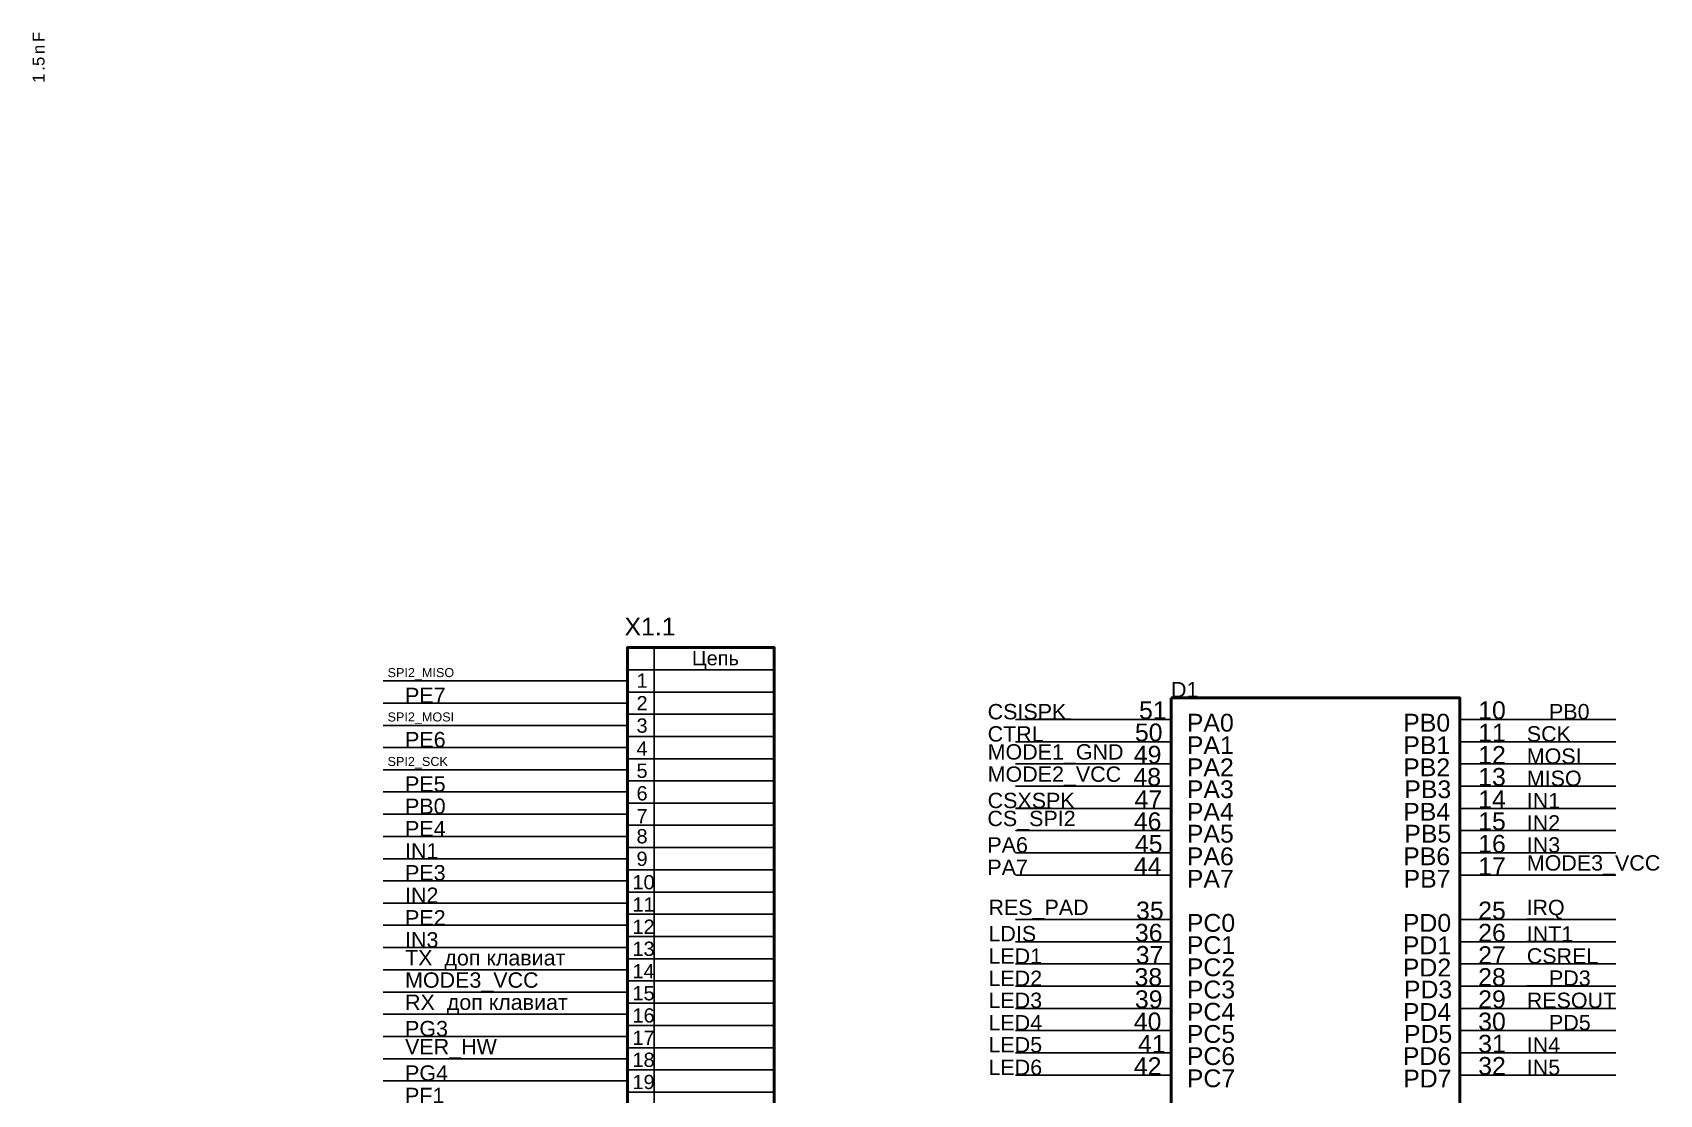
# Model space of a CAD drawing. Header units: millimetres. Extents: x -2024 to 917, y -725 to 13.
# Drawn here: x -1616.6 to -1436.5, y -605.1 to -487.5 of the extents above; entities that cross this region are included whole.
import ezdxf

# ---------------------------------------------------------------- set-up
doc = ezdxf.new("R2010")
doc.units = ezdxf.units.MM
doc.styles.add('PDF Arial', font='arial.ttf')
doc.styles.add('PDF Microsoft Sans Serif', font='micross.ttf')
doc.styles.get("Standard").update_dxf_attribs({"font": 'arial.ttf'})

msp = doc.modelspace()

# ---------------------------------------------------------------- linework, layer by layer
at = {"color": 7, "lineweight": 50}
for points in [[(-1534.53, -631.91), (-1550.77, -631.91), (-1550.77, -555.63), (-1534.53, -555.63)], [(-1490.6, -561.2), (-1458.62, -561.2), (-1458.62, -657.16), (-1490.6, -657.16)]]:
    msp.add_lwpolyline(points, close=True, dxfattribs=at)
at = {"color": 7, "lineweight": 25}
for points in [[(-1547.81, -631.91), (-1547.81, -555.63)], [(-1550.77, -558.09), (-1534.53, -558.09)], [(-1553.22, -559.32), (-1577.83, -559.32)], [(-1550.77, -559.32), (-1553.22, -559.32)], [(-1553.22, -561.78), (-1577.83, -561.78)], [(-1550.77, -561.78), (-1553.22, -561.78)], [(-1550.77, -560.55), (-1534.53, -560.55)], [(-1550.77, -563.01), (-1534.53, -563.01)], [(-1493.06, -563.59), (-1507.82, -563.59)], [(-1501.64, -563.55), (-1502.33, -563.55), (-1503.38, -563.55), (-1504.43, -563.55), (-1505.36, -563.55)], [(-1490.59, -563.59), (-1493.06, -563.59)], [(-1458.61, -563.59), (-1456.14, -563.59)], [(-1441.38, -563.59), (-1456.14, -563.59)], [(-1553.22, -564.24), (-1577.83, -564.24)], [(-1550.77, -564.24), (-1553.22, -564.24)], [(-1550.77, -565.48), (-1534.53, -565.48)], [(-1553.22, -566.71), (-1577.83, -566.71)], [(-1550.77, -566.71), (-1553.22, -566.71)], [(-1493.06, -566.05), (-1507.82, -566.05)], [(-1490.59, -566.05), (-1493.06, -566.05)], [(-1458.61, -566.05), (-1456.14, -566.05)], [(-1441.38, -566.05), (-1456.14, -566.05)], [(-1550.77, -567.94), (-1534.53, -567.94)], [(-1493.06, -568.51), (-1507.82, -568.51)], [(-1490.59, -568.51), (-1493.06, -568.51)], [(-1458.61, -568.51), (-1456.14, -568.51)], [(-1441.38, -568.51), (-1456.14, -568.51)], [(-1553.22, -569.17), (-1577.83, -569.17)], [(-1550.77, -569.17), (-1553.22, -569.17)], [(-1550.77, -570.39), (-1534.53, -570.39)], [(-1553.22, -571.62), (-1577.83, -571.62)], [(-1550.77, -571.62), (-1553.22, -571.62)], [(-1493.06, -570.97), (-1507.82, -570.97)], [(-1490.59, -570.97), (-1493.06, -570.97)], [(-1458.61, -570.97), (-1456.14, -570.97)], [(-1441.38, -570.97), (-1456.14, -570.97)], [(-1553.22, -574.08), (-1577.83, -574.08)], [(-1550.77, -574.08), (-1553.22, -574.08)], [(-1550.77, -572.85), (-1534.53, -572.85)], [(-1503.86, -573.4), (-1504.8, -573.4), (-1505.84, -573.4), (-1506.88, -573.4), (-1507.82, -573.4)], [(-1493.06, -573.43), (-1507.82, -573.43)], [(-1490.59, -573.43), (-1493.06, -573.43)], [(-1458.61, -573.43), (-1456.14, -573.43)], [(-1441.38, -573.43), (-1456.14, -573.43)], [(-1550.77, -575.31), (-1534.53, -575.31)], [(-1493.06, -575.9), (-1507.82, -575.9)], [(-1490.59, -575.9), (-1493.06, -575.9)], [(-1458.61, -575.9), (-1456.14, -575.9)], [(-1441.38, -575.9), (-1456.14, -575.9)], [(-1553.22, -576.55), (-1577.83, -576.55)], [(-1550.77, -576.55), (-1553.22, -576.55)], [(-1550.77, -577.78), (-1534.53, -577.78)], [(-1553.22, -579.01), (-1577.83, -579.01)], [(-1550.77, -579.01), (-1553.22, -579.01)], [(-1493.06, -578.35), (-1507.82, -578.35)], [(-1490.59, -578.35), (-1493.06, -578.35)], [(-1458.61, -578.35), (-1456.14, -578.35)], [(-1441.38, -578.35), (-1456.14, -578.35)], [(-1553.22, -581.47), (-1577.83, -581.47)], [(-1550.77, -581.47), (-1553.22, -581.47)], [(-1550.77, -580.24), (-1534.53, -580.24)], [(-1493.06, -580.81), (-1507.82, -580.81)], [(-1490.59, -580.81), (-1493.06, -580.81)], [(-1458.61, -580.81), (-1456.14, -580.81)], [(-1441.38, -580.81), (-1456.14, -580.81)], [(-1550.77, -582.7), (-1534.53, -582.7)], [(-1553.22, -583.93), (-1577.83, -583.93)], [(-1550.77, -583.93), (-1553.22, -583.93)], [(-1550.77, -585.16), (-1534.53, -585.16)], [(-1553.22, -586.38), (-1577.83, -586.38)], [(-1550.77, -586.38), (-1553.22, -586.38)], [(-1493.06, -585.73), (-1507.82, -585.73)], [(-1490.59, -585.73), (-1493.06, -585.73)], [(-1458.61, -585.73), (-1456.14, -585.73)], [(-1441.38, -585.73), (-1456.14, -585.73)], [(-1448.2, -585.7), (-1448.78, -585.7), (-1449.83, -585.7), (-1450.88, -585.7), (-1451.22, -585.7)], [(-1553.22, -588.85), (-1577.83, -588.85)], [(-1550.77, -588.85), (-1553.22, -588.85)], [(-1550.77, -587.61), (-1534.53, -587.61)], [(-1493.06, -588.2), (-1507.82, -588.2)], [(-1490.59, -588.2), (-1493.06, -588.2)], [(-1458.61, -588.2), (-1456.14, -588.2)], [(-1441.38, -588.2), (-1456.14, -588.2)], [(-1446.57, -588.16), (-1447.27, -588.16), (-1448.2, -588.16), (-1449.25, -588.16), (-1450.29, -588.16), (-1451.22, -588.16)], [(-1550.77, -590.08), (-1534.53, -590.08)], [(-1493.06, -590.66), (-1507.82, -590.66)], [(-1490.59, -590.66), (-1493.06, -590.66)], [(-1458.61, -590.66), (-1456.14, -590.66)], [(-1441.38, -590.66), (-1456.14, -590.66)], [(-1553.22, -591.31), (-1577.83, -591.31)], [(-1550.77, -591.31), (-1553.22, -591.31)], [(-1553.22, -593.77), (-1577.83, -593.77)], [(-1550.77, -593.77), (-1553.22, -593.77)], [(-1550.77, -592.54), (-1534.53, -592.54)], [(-1493.06, -593.12), (-1507.82, -593.12)], [(-1490.59, -593.12), (-1493.06, -593.12)], [(-1458.61, -593.12), (-1456.14, -593.12)], [(-1441.38, -593.12), (-1456.14, -593.12)], [(-1445.18, -593.08), (-1446.11, -593.08), (-1447.15, -593.08), (-1448.2, -593.08), (-1449.25, -593.08), (-1450.18, -593.08), (-1451.22, -593.08)], [(-1550.77, -595), (-1534.53, -595)], [(-1493.06, -595.58), (-1507.82, -595.58)], [(-1490.59, -595.58), (-1493.06, -595.58)], [(-1458.61, -595.58), (-1456.14, -595.58)], [(-1441.38, -595.58), (-1456.14, -595.58)], [(-1553.22, -596.23), (-1577.83, -596.23)], [(-1550.77, -596.23), (-1553.22, -596.23)], [(-1550.77, -597.46), (-1534.53, -597.46)], [(-1553.22, -598.69), (-1577.83, -598.69)], [(-1550.77, -598.69), (-1553.22, -598.69)], [(-1493.06, -598.04), (-1507.82, -598.04)], [(-1490.59, -598.04), (-1493.06, -598.04)], [(-1458.61, -598.04), (-1456.14, -598.04)], [(-1441.38, -598.04), (-1456.14, -598.04)], [(-1553.22, -601.16), (-1577.83, -601.16)], [(-1550.77, -601.16), (-1553.22, -601.16)], [(-1550.77, -599.93), (-1534.53, -599.93)], [(-1493.06, -600.5), (-1507.82, -600.5)], [(-1490.59, -600.5), (-1493.06, -600.5)], [(-1458.61, -600.5), (-1456.14, -600.5)], [(-1441.38, -600.5), (-1456.14, -600.5)], [(-1550.77, -602.38), (-1534.53, -602.38)], [(-1493.06, -602.96), (-1507.82, -602.96)], [(-1490.59, -602.96), (-1493.06, -602.96)], [(-1458.61, -602.96), (-1456.14, -602.96)], [(-1441.38, -602.96), (-1456.14, -602.96)], [(-1553.22, -603.61), (-1577.83, -603.61)], [(-1550.77, -603.61), (-1553.22, -603.61)], [(-1550.77, -604.84), (-1534.53, -604.84)]]:
    msp.add_lwpolyline(points, dxfattribs=at)

# ---------------------------------------------------------------- texts
at = {"color": 7}
for s, p in [('F', (-1615.3, -488.59)), ('n', (-1615.3, -489.92)), ('5', (-1615.3, -491.24)), ('.', (-1615.3, -491.77)), ('1', (-1615.3, -493.1))]:
    msp.add_text(s, height=1.32, rotation=90, dxfattribs=at).set_placement(p)
for s, p in [('SPI2_MISO', (-1577.33, -558.9)), ('SPI2_MOSI', (-1577.33, -563.81)), ('SPI2_SCK', (-1577.33, -568.74))]:
    msp.add_text(s, height=1, dxfattribs=at).set_placement(p)
at = {"color": 7, "attachment_point": 7}
for s, insert, char_height, style in [('X1.1', (-1551.1, -554.29), 1.968, 'PDF Arial'), ('Цепь', (-1543.64, -558.05), 1.581, 'PDF Microsoft Sans Serif'), ('PE7', (-1575.39, -561.78), 1.7, 'PDF Arial'), ('1', (-1549.77, -560.08), 1.58, 'PDF Microsoft Sans Serif'), ('D1', (-1490.6, -561.14), 1.7, 'PDF Arial'), ('2', (-1549.77, -562.58), 1.58, 'PDF Microsoft Sans Serif'), ('CSISPK', (-1510.9, -563.6), 1.7, 'PDF Arial'), ('51', (-1494.14, -563.58), 1.968, 'PDF Arial'), ('10', (-1456.6, -563.58), 1.968, 'PDF Arial'), ('PB0', (-1448.76, -563.6), 1.7, 'PDF Arial'), ('3', (-1549.77, -565.08), 1.58, 'PDF Microsoft Sans Serif'), ('PA0', (-1488.85, -564.96), 1.968, 'PDF Arial'), ('PB0', (-1464.9, -564.96), 1.968, 'PDF Arial'), ('PE6', (-1575.39, -566.69), 1.7, 'PDF Arial'), ('CTRL', (-1510.9, -566.06), 1.7, 'PDF Arial'), ('50', (-1494.6, -566.04), 1.968, 'PDF Arial'), ('PA1', (-1488.85, -567.42), 1.968, 'PDF Arial'), ('PB1', (-1464.89, -567.42), 1.968, 'PDF Arial'), ('11', (-1456.6, -566.04), 1.968, 'PDF Arial'), ('SCK', (-1451.22, -566.06), 1.7, 'PDF Arial'), ('4', (-1549.77, -567.58), 1.58, 'PDF Microsoft Sans Serif'), ('MODE1_GND', (-1510.9, -568.52), 1.7, 'PDF Arial'), ('49', (-1494.72, -568.5), 1.968, 'PDF Arial'), ('12', (-1456.6, -568.5), 1.968, 'PDF Arial'), ('MOSI', (-1451.22, -568.52), 1.7, 'PDF Arial'), ('5', (-1549.77, -570.08), 1.58, 'PDF Microsoft Sans Serif'), ('MODE2_VCC', (-1510.9, -570.98), 1.7, 'PDF Arial'), ('48', (-1494.76, -570.96), 1.968, 'PDF Arial'), ('PA2', (-1488.85, -569.87), 1.968, 'PDF Arial'), ('PB2', (-1464.9, -569.87), 1.968, 'PDF Arial'), ('13', (-1456.6, -570.96), 1.968, 'PDF Arial'), ('PE5', (-1575.39, -571.61), 1.7, 'PDF Arial'), ('PA3', (-1488.85, -572.33), 1.968, 'PDF Arial'), ('PB3', (-1464.78, -572.33), 1.968, 'PDF Arial'), ('MISO', (-1451.22, -570.98), 1.7, 'PDF Arial'), ('PB0', (-1575.39, -574.07), 1.7, 'PDF Arial'), ('6', (-1549.77, -572.58), 1.58, 'PDF Microsoft Sans Serif'), ('CSXSPK', (-1510.9, -573.43), 1.7, 'PDF Arial'), ('47', (-1494.64, -573.42), 1.968, 'PDF Arial'), ('14', (-1456.6, -573.42), 1.968, 'PDF Arial'), ('IN1', (-1451.22, -573.43), 1.7, 'PDF Arial'), ('7', (-1549.77, -575.08), 1.58, 'PDF Microsoft Sans Serif'), ('CS_SPI2', (-1510.93, -575.89), 1.7, 'PDF Arial'), ('46', (-1494.72, -575.87), 1.968, 'PDF Arial'), ('PA4', (-1488.85, -574.79), 1.968, 'PDF Arial'), ('PB4', (-1464.9, -574.79), 1.968, 'PDF Arial'), ('15', (-1456.6, -575.87), 1.968, 'PDF Arial'), ('IN2', (-1451.22, -575.89), 1.7, 'PDF Arial'), ('PE4', (-1575.39, -576.53), 1.7, 'PDF Arial'), ('8', (-1549.77, -577.33), 1.58, 'PDF Microsoft Sans Serif'), ('PA5', (-1488.85, -577.25), 1.968, 'PDF Arial'), ('PB5', (-1464.78, -577.25), 1.968, 'PDF Arial'), ('IN1', (-1575.39, -578.99), 1.7, 'PDF Arial'), ('PA6', (-1510.93, -578.35), 1.7, 'PDF Arial'), ('45', (-1494.6, -578.37), 1.968, 'PDF Arial'), ('PA6', (-1488.85, -579.75), 1.968, 'PDF Arial'), ('PB6', (-1464.9, -579.75), 1.968, 'PDF Arial'), ('16', (-1456.6, -578.37), 1.968, 'PDF Arial'), ('IN3', (-1451.22, -578.35), 1.7, 'PDF Arial'), ('PE3', (-1575.39, -581.44), 1.7, 'PDF Arial'), ('9', (-1549.77, -579.83), 1.58, 'PDF Microsoft Sans Serif'), ('PA7', (-1510.93, -580.81), 1.7, 'PDF Arial'), ('44', (-1494.72, -580.83), 1.968, 'PDF Arial'), ('17', (-1456.6, -580.83), 1.968, 'PDF Arial'), ('MODE3_VCC', (-1451.22, -580.81), 1.7, 'PDF Arial'), ('10', (-1550.22, -582.42), 1.581, 'PDF Microsoft Sans Serif'), ('PA7', (-1488.85, -582.21), 1.968, 'PDF Arial'), ('PB7', (-1464.86, -582.21), 1.968, 'PDF Arial'), ('IN2', (-1575.39, -583.9), 1.7, 'PDF Arial'), ('11', (-1550.22, -584.87), 1.581, 'PDF Microsoft Sans Serif'), ('PE2', (-1575.39, -586.4), 1.7, 'PDF Arial'), ('RES_PAD', (-1510.81, -585.73), 1.7, 'PDF Arial'), ('35', (-1494.47, -585.75), 1.968, 'PDF Arial'), ('PC0', (-1488.85, -587.12), 1.968, 'PDF Arial'), ('PD0', (-1464.94, -587.12), 1.968, 'PDF Arial'), ('25', (-1456.6, -585.75), 1.968, 'PDF Arial'), ('IRQ', (-1451.25, -585.72), 1.7, 'PDF Arial'), ('12', (-1550.22, -587.33), 1.581, 'PDF Microsoft Sans Serif'), ('LDIS', (-1510.81, -588.18), 1.7, 'PDF Arial'), ('36', (-1494.6, -588.21), 1.968, 'PDF Arial'), ('26', (-1456.6, -588.21), 1.968, 'PDF Arial'), ('INT1', (-1451.22, -588.18), 1.7, 'PDF Arial'), ('IN3', (-1575.39, -588.86), 1.7, 'PDF Arial'), ('13', (-1550.22, -589.79), 1.581, 'PDF Microsoft Sans Serif'), ('37', (-1494.51, -590.67), 1.968, 'PDF Arial'), ('PC1', (-1488.85, -589.58), 1.968, 'PDF Arial'), ('PD1', (-1464.94, -589.58), 1.968, 'PDF Arial'), ('27', (-1456.6, -590.67), 1.968, 'PDF Arial'), ('CSREL', (-1451.22, -590.64), 1.7, 'PDF Arial'), ('TX  доп клавиат', (-1575.39, -591.32), 1.7, 'PDF Arial'), ('14', (-1550.22, -592.25), 1.581, 'PDF Microsoft Sans Serif'), ('LED1', (-1510.81, -590.64), 1.7, 'PDF Arial'), ('PC2', (-1488.85, -592.04), 1.968, 'PDF Arial'), ('PD2', (-1464.94, -592.04), 1.968, 'PDF Arial'), ('MODE3_VCC', (-1575.39, -593.78), 1.7, 'PDF Arial'), ('LED2', (-1510.81, -593.1), 1.7, 'PDF Arial'), ('38', (-1494.64, -593.12), 1.968, 'PDF Arial'), ('PC3', (-1488.85, -594.5), 1.968, 'PDF Arial'), ('PD3', (-1464.82, -594.5), 1.968, 'PDF Arial'), ('28', (-1456.6, -593.12), 1.968, 'PDF Arial'), ('PD3', (-1448.76, -593.1), 1.7, 'PDF Arial'), ('RX  доп клавиат', (-1575.39, -596.24), 1.7, 'PDF Arial'), ('15', (-1550.22, -594.71), 1.581, 'PDF Microsoft Sans Serif'), ('LED3', (-1510.81, -595.56), 1.7, 'PDF Arial'), ('39', (-1494.6, -595.58), 1.968, 'PDF Arial'), ('29', (-1456.6, -595.58), 1.968, 'PDF Arial'), ('RESOUT', (-1451.22, -595.56), 1.7, 'PDF Arial'), ('16', (-1550.22, -597.17), 1.581, 'PDF Microsoft Sans Serif'), ('40', (-1494.72, -598.04), 1.968, 'PDF Arial'), ('PC4', (-1488.85, -596.96), 1.968, 'PDF Arial'), ('PD4', (-1464.94, -596.96), 1.968, 'PDF Arial'), ('30', (-1456.6, -598.04), 1.968, 'PDF Arial'), ('PG3', (-1575.39, -598.69), 1.7, 'PDF Arial'), ('LED4', (-1510.81, -598.02), 1.7, 'PDF Arial'), ('PC5', (-1488.85, -599.42), 1.968, 'PDF Arial'), ('PD5', (-1464.82, -599.42), 1.968, 'PDF Arial'), ('PD5', (-1448.76, -598.02), 1.7, 'PDF Arial'), ('VER_HW', (-1575.39, -601.15), 1.7, 'PDF Arial'), ('17', (-1550.22, -599.62), 1.581, 'PDF Microsoft Sans Serif'), ('LED5', (-1510.81, -600.48), 1.7, 'PDF Arial'), ('41', (-1494.26, -600.5), 1.968, 'PDF Arial'), ('31', (-1456.6, -600.5), 1.968, 'PDF Arial'), ('IN4', (-1451.22, -600.48), 1.7, 'PDF Arial'), ('18', (-1550.22, -602.08), 1.581, 'PDF Microsoft Sans Serif'), ('LED6', (-1510.81, -602.98), 1.7, 'PDF Arial'), ('42', (-1494.72, -602.96), 1.968, 'PDF Arial'), ('PC6', (-1488.85, -601.87), 1.968, 'PDF Arial'), ('PD6', (-1464.94, -601.87), 1.968, 'PDF Arial'), ('32', (-1456.6, -602.96), 1.968, 'PDF Arial'), ('IN5', (-1451.22, -602.98), 1.7, 'PDF Arial'), ('PG4', (-1575.39, -603.61), 1.7, 'PDF Arial'), ('19', (-1550.22, -604.54), 1.581, 'PDF Microsoft Sans Serif'), ('PC7', (-1488.85, -604.33), 1.968, 'PDF Arial'), ('PD7', (-1464.9, -604.33), 1.968, 'PDF Arial'), ('PF1', (-1575.39, -606.07), 1.7, 'PDF Arial')]:
    msp.add_mtext(s, dxfattribs=dict(at, insert=insert, char_height=char_height, style=style))

doc.saveas('drawing.dxf')
